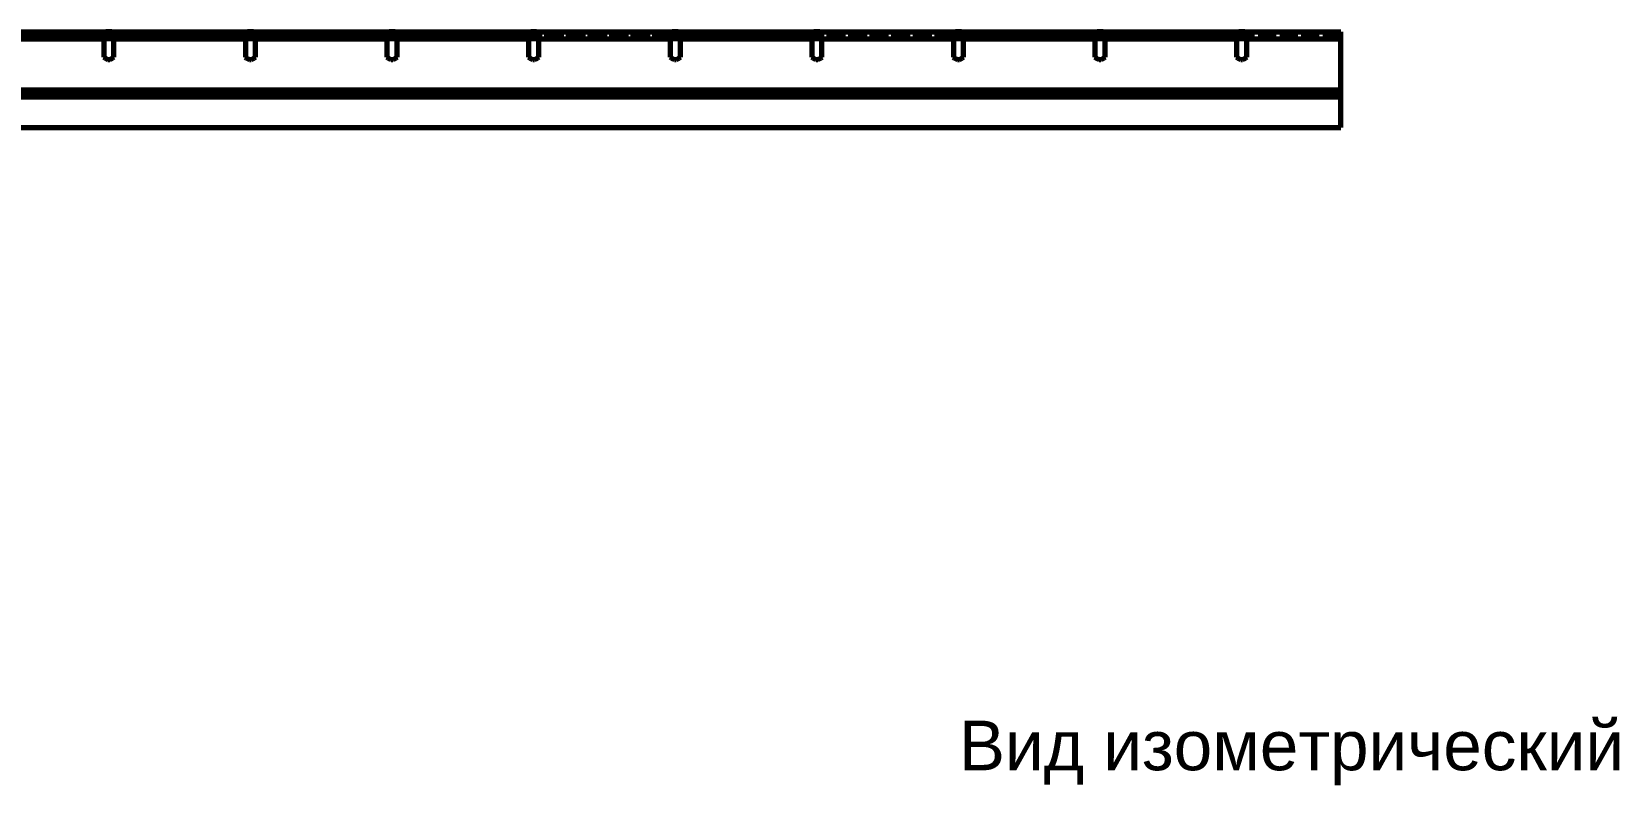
# Model space of a CAD drawing. Header units: millimetres. Extents: x 0 to 420, y 0 to 297.
# Drawn here: x 146.6 to 258.7, y 169.5 to 222.7 of the extents above; entities that cross this region are included whole.
import ezdxf
from ezdxf.enums import TextEntityAlignment as Align

# ---------------------------------------------------------------- set-up
doc = ezdxf.new("R2010")
doc.units = ezdxf.units.MM
doc.linetypes.add('DASHED', pattern=[1.524, 1.27, -0.254])
doc.styles.add('GOST', font='Arial')

msp = doc.modelspace()

# ---------------------------------------------------------------- linework, layer by layer
at = {"color": 5, "linetype": 'DASHED', "lineweight": 35}
for p, q in [((65, 222.7), (239, 222.7)), ((239, 222.45), (65, 222.45)), ((151.64, 222.45), (142.36, 222.45)), ((151.64, 222.45), (151.64, 222.7)), ((151.64, 222.44), (151.64, 222.45)), ((151.64, 222.45), (151.64, 222.45)), ((151.64, 222.43), (151.64, 222.44)), ((151.64, 222.44), (151.64, 222.44)), ((151.64, 222.41), (151.64, 222.43)), ((151.64, 222.4), (151.64, 222.41)), ((151.64, 222.38), (151.64, 222.4)), ((151.64, 222.36), (151.64, 222.38)), ((151.64, 222.33), (151.64, 222.36)), ((151.64, 222.31), (151.64, 222.33)), ((151.64, 222.28), (151.64, 222.31)), ((151.64, 222.26), (151.64, 222.28)), ((151.64, 222.23), (151.64, 222.26)), ((151.64, 222.2), (151.64, 222.23)), ((151.64, 220.9), (151.64, 222.2)), ((152.36, 222.7), (152.36, 222.45)), ((152.36, 222.45), (152.36, 222.45)), ((152.36, 222.45), (152.36, 222.44)), ((161.64, 222.45), (152.36, 222.45)), ((152.36, 222.44), (152.36, 222.44)), ((152.36, 222.44), (152.36, 222.43)), ((152.36, 222.43), (152.36, 222.41)), ((152.36, 222.41), (152.36, 222.4)), ((152.36, 222.4), (152.36, 222.38)), ((152.36, 222.38), (152.36, 222.36)), ((152.36, 222.36), (152.36, 222.33)), ((152.36, 222.33), (152.36, 222.31)), ((152.36, 222.31), (152.36, 222.28)), ((152.36, 222.28), (152.36, 222.26)), ((152.36, 222.26), (152.36, 222.23)), ((152.36, 222.23), (152.36, 222.2)), ((152.36, 222.2), (152.36, 220.9)), ((161.64, 222.45), (161.64, 222.7)), ((161.64, 222.44), (161.64, 222.45)), ((161.64, 222.45), (161.64, 222.45)), ((161.64, 222.43), (161.64, 222.44)), ((161.64, 222.44), (161.64, 222.44)), ((161.64, 222.41), (161.64, 222.43)), ((161.64, 222.4), (161.64, 222.41)), ((161.64, 222.38), (161.64, 222.4)), ((161.64, 222.36), (161.64, 222.38)), ((161.64, 222.33), (161.64, 222.36)), ((161.64, 222.31), (161.64, 222.33)), ((161.64, 222.28), (161.64, 222.31)), ((161.64, 222.26), (161.64, 222.28)), ((161.64, 222.23), (161.64, 222.26)), ((161.64, 222.2), (161.64, 222.23)), ((161.64, 220.9), (161.64, 222.2)), ((162.36, 222.7), (162.36, 222.45)), ((162.36, 222.45), (162.36, 222.45)), ((162.36, 222.45), (162.36, 222.44)), ((171.64, 222.45), (162.36, 222.45)), ((162.36, 222.44), (162.36, 222.44)), ((162.36, 222.44), (162.36, 222.43)), ((162.36, 222.43), (162.36, 222.41)), ((162.36, 222.41), (162.36, 222.4)), ((162.36, 222.4), (162.36, 222.38)), ((162.36, 222.38), (162.36, 222.36)), ((162.36, 222.36), (162.36, 222.33)), ((162.36, 222.33), (162.36, 222.31)), ((162.36, 222.31), (162.36, 222.28)), ((162.36, 222.28), (162.36, 222.26)), ((162.36, 222.26), (162.36, 222.23)), ((162.36, 222.23), (162.36, 222.2)), ((162.36, 222.2), (162.36, 220.9)), ((171.64, 222.45), (171.64, 222.7)), ((171.64, 222.44), (171.64, 222.45)), ((171.64, 222.45), (171.64, 222.45)), ((171.64, 222.43), (171.64, 222.44)), ((171.64, 222.44), (171.64, 222.44)), ((171.64, 222.41), (171.64, 222.43)), ((171.64, 222.4), (171.64, 222.41)), ((171.64, 222.38), (171.64, 222.4)), ((171.64, 222.36), (171.64, 222.38)), ((171.64, 222.33), (171.64, 222.36)), ((171.64, 222.31), (171.64, 222.33)), ((171.64, 222.28), (171.64, 222.31)), ((171.64, 222.26), (171.64, 222.28)), ((171.64, 222.23), (171.64, 222.26)), ((171.64, 222.2), (171.64, 222.23)), ((171.64, 220.9), (171.64, 222.2)), ((172.36, 222.7), (172.36, 222.45)), ((172.36, 222.45), (172.36, 222.45)), ((172.36, 222.45), (172.36, 222.44)), ((181.64, 222.45), (172.36, 222.45)), ((172.36, 222.44), (172.36, 222.44)), ((172.36, 222.44), (172.36, 222.43)), ((172.36, 222.43), (172.36, 222.41)), ((172.36, 222.41), (172.36, 222.4)), ((172.36, 222.4), (172.36, 222.38)), ((172.36, 222.38), (172.36, 222.36)), ((172.36, 222.36), (172.36, 222.33)), ((172.36, 222.33), (172.36, 222.31)), ((172.36, 222.31), (172.36, 222.28)), ((172.36, 222.28), (172.36, 222.26)), ((172.36, 222.26), (172.36, 222.23)), ((172.36, 222.23), (172.36, 222.2)), ((172.36, 222.2), (172.36, 220.9)), ((181.64, 222.45), (181.64, 222.7)), ((181.64, 222.44), (181.64, 222.45)), ((181.64, 222.45), (181.64, 222.45)), ((181.64, 222.43), (181.64, 222.44)), ((181.64, 222.44), (181.64, 222.44)), ((181.64, 222.41), (181.64, 222.43)), ((181.64, 222.4), (181.64, 222.41)), ((181.64, 222.38), (181.64, 222.4)), ((181.64, 222.36), (181.64, 222.38)), ((181.64, 222.33), (181.64, 222.36)), ((181.64, 222.31), (181.64, 222.33)), ((181.64, 222.28), (181.64, 222.31)), ((181.64, 222.26), (181.64, 222.28)), ((181.64, 222.23), (181.64, 222.26)), ((181.64, 222.2), (181.64, 222.23)), ((181.64, 220.9), (181.64, 222.2)), ((182.36, 222.7), (182.36, 222.45)), ((182.36, 222.45), (182.36, 222.45)), ((182.36, 222.45), (182.36, 222.44)), ((191.64, 222.45), (182.36, 222.45)), ((182.36, 222.44), (182.36, 222.44)), ((182.36, 222.44), (182.36, 222.43)), ((182.36, 222.43), (182.36, 222.41)), ((182.36, 222.41), (182.36, 222.4)), ((182.36, 222.4), (182.36, 222.38)), ((182.36, 222.38), (182.36, 222.36)), ((182.36, 222.36), (182.36, 222.33)), ((182.36, 222.33), (182.36, 222.31)), ((182.36, 222.31), (182.36, 222.28)), ((182.36, 222.28), (182.36, 222.26)), ((182.36, 222.26), (182.36, 222.23)), ((182.36, 222.23), (182.36, 222.2)), ((182.36, 222.2), (182.36, 220.9)), ((191.64, 222.45), (191.64, 222.7)), ((191.64, 222.44), (191.64, 222.45)), ((191.64, 222.45), (191.64, 222.45)), ((191.64, 222.43), (191.64, 222.44)), ((191.64, 222.44), (191.64, 222.44)), ((191.64, 222.41), (191.64, 222.43)), ((191.64, 222.4), (191.64, 222.41)), ((191.64, 222.38), (191.64, 222.4)), ((191.64, 222.36), (191.64, 222.38)), ((191.64, 222.33), (191.64, 222.36)), ((191.64, 222.31), (191.64, 222.33)), ((191.64, 222.28), (191.64, 222.31)), ((191.64, 222.26), (191.64, 222.28)), ((191.64, 222.23), (191.64, 222.26)), ((191.64, 222.2), (191.64, 222.23)), ((191.64, 220.9), (191.64, 222.2)), ((192.36, 222.7), (192.36, 222.45)), ((192.36, 222.45), (192.36, 222.45)), ((192.36, 222.45), (192.36, 222.44)), ((201.64, 222.45), (192.36, 222.45)), ((192.36, 222.44), (192.36, 222.44)), ((192.36, 222.44), (192.36, 222.43)), ((192.36, 222.43), (192.36, 222.41)), ((192.36, 222.41), (192.36, 222.4)), ((192.36, 222.4), (192.36, 222.38)), ((192.36, 222.38), (192.36, 222.36)), ((192.36, 222.36), (192.36, 222.33)), ((192.36, 222.33), (192.36, 222.31)), ((192.36, 222.31), (192.36, 222.28)), ((192.36, 222.28), (192.36, 222.26)), ((192.36, 222.26), (192.36, 222.23)), ((192.36, 222.23), (192.36, 222.2)), ((192.36, 222.2), (192.36, 220.9)), ((201.64, 222.45), (201.64, 222.7)), ((201.64, 222.44), (201.64, 222.45)), ((201.64, 222.45), (201.64, 222.45)), ((201.64, 222.43), (201.64, 222.44)), ((201.64, 222.44), (201.64, 222.44)), ((201.64, 222.41), (201.64, 222.43)), ((201.64, 222.4), (201.64, 222.41)), ((201.64, 222.38), (201.64, 222.4)), ((201.64, 222.36), (201.64, 222.38)), ((201.64, 222.33), (201.64, 222.36)), ((201.64, 222.31), (201.64, 222.33)), ((201.64, 222.28), (201.64, 222.31)), ((201.64, 222.26), (201.64, 222.28)), ((201.64, 222.23), (201.64, 222.26)), ((201.64, 222.2), (201.64, 222.23)), ((201.64, 220.9), (201.64, 222.2)), ((202.36, 222.7), (202.36, 222.45)), ((202.36, 222.45), (202.36, 222.45)), ((202.36, 222.45), (202.36, 222.44)), ((211.64, 222.45), (202.36, 222.45)), ((202.36, 222.44), (202.36, 222.44)), ((202.36, 222.44), (202.36, 222.43)), ((202.36, 222.43), (202.36, 222.41)), ((202.36, 222.41), (202.36, 222.4)), ((202.36, 222.4), (202.36, 222.38)), ((202.36, 222.38), (202.36, 222.36)), ((202.36, 222.36), (202.36, 222.33)), ((202.36, 222.33), (202.36, 222.31)), ((202.36, 222.31), (202.36, 222.28)), ((202.36, 222.28), (202.36, 222.26)), ((202.36, 222.26), (202.36, 222.23)), ((202.36, 222.23), (202.36, 222.2)), ((202.36, 222.2), (202.36, 220.9)), ((211.64, 222.45), (211.64, 222.7)), ((211.64, 222.44), (211.64, 222.45)), ((211.64, 222.45), (211.64, 222.45)), ((211.64, 222.43), (211.64, 222.44)), ((211.64, 222.44), (211.64, 222.44)), ((211.64, 222.41), (211.64, 222.43)), ((211.64, 222.4), (211.64, 222.41)), ((211.64, 222.38), (211.64, 222.4)), ((211.64, 222.36), (211.64, 222.38)), ((211.64, 222.33), (211.64, 222.36)), ((211.64, 222.31), (211.64, 222.33)), ((211.64, 222.28), (211.64, 222.31)), ((211.64, 222.26), (211.64, 222.28)), ((211.64, 222.23), (211.64, 222.26)), ((211.64, 222.2), (211.64, 222.23)), ((211.64, 220.9), (211.64, 222.2)), ((212.36, 222.7), (212.36, 222.45)), ((212.36, 222.45), (212.36, 222.45)), ((212.36, 222.45), (212.36, 222.44)), ((221.64, 222.45), (212.36, 222.45)), ((212.36, 222.44), (212.36, 222.44)), ((212.36, 222.44), (212.36, 222.43)), ((212.36, 222.43), (212.36, 222.41)), ((212.36, 222.41), (212.36, 222.4)), ((212.36, 222.4), (212.36, 222.38)), ((212.36, 222.38), (212.36, 222.36)), ((212.36, 222.36), (212.36, 222.33)), ((212.36, 222.33), (212.36, 222.31)), ((212.36, 222.31), (212.36, 222.28)), ((212.36, 222.28), (212.36, 222.26)), ((212.36, 222.26), (212.36, 222.23)), ((212.36, 222.23), (212.36, 222.2)), ((212.36, 222.2), (212.36, 220.9)), ((221.64, 222.45), (221.64, 222.7)), ((221.64, 222.44), (221.64, 222.45)), ((221.64, 222.45), (221.64, 222.45)), ((221.64, 222.43), (221.64, 222.44)), ((221.64, 222.44), (221.64, 222.44)), ((221.64, 222.41), (221.64, 222.43)), ((221.64, 222.4), (221.64, 222.41)), ((221.64, 222.38), (221.64, 222.4)), ((221.64, 222.36), (221.64, 222.38)), ((221.64, 222.33), (221.64, 222.36)), ((221.64, 222.31), (221.64, 222.33)), ((221.64, 222.28), (221.64, 222.31)), ((221.64, 222.26), (221.64, 222.28)), ((221.64, 222.23), (221.64, 222.26)), ((221.64, 222.2), (221.64, 222.23)), ((221.64, 220.9), (221.64, 222.2)), ((222.36, 222.7), (222.36, 222.45)), ((222.36, 222.45), (222.36, 222.45)), ((222.36, 222.45), (222.36, 222.44)), ((231.64, 222.45), (222.36, 222.45)), ((222.36, 222.44), (222.36, 222.44)), ((222.36, 222.44), (222.36, 222.43)), ((222.36, 222.43), (222.36, 222.41)), ((222.36, 222.41), (222.36, 222.4)), ((222.36, 222.4), (222.36, 222.38)), ((222.36, 222.38), (222.36, 222.36)), ((222.36, 222.36), (222.36, 222.33)), ((222.36, 222.33), (222.36, 222.31)), ((222.36, 222.31), (222.36, 222.28)), ((222.36, 222.28), (222.36, 222.26)), ((222.36, 222.26), (222.36, 222.23)), ((222.36, 222.23), (222.36, 222.2)), ((222.36, 222.2), (222.36, 220.9)), ((231.64, 222.45), (231.64, 222.7)), ((231.64, 222.44), (231.64, 222.45)), ((231.64, 222.45), (231.64, 222.45)), ((231.64, 222.43), (231.64, 222.44)), ((231.64, 222.44), (231.64, 222.44)), ((231.64, 222.41), (231.64, 222.43)), ((231.64, 222.4), (231.64, 222.41)), ((231.64, 222.38), (231.64, 222.4)), ((231.64, 222.36), (231.64, 222.38)), ((231.64, 222.33), (231.64, 222.36)), ((231.64, 222.31), (231.64, 222.33)), ((231.64, 222.28), (231.64, 222.31)), ((231.64, 222.26), (231.64, 222.28)), ((231.64, 222.23), (231.64, 222.26)), ((231.64, 222.2), (231.64, 222.23)), ((231.64, 220.9), (231.64, 222.2)), ((232.36, 222.7), (232.36, 222.45)), ((239, 222.45), (232.36, 222.45)), ((232.36, 222.45), (232.36, 222.45)), ((232.36, 222.45), (232.36, 222.44)), ((232.36, 222.44), (232.36, 222.44)), ((232.36, 222.44), (232.36, 222.43)), ((232.36, 222.43), (232.36, 222.41)), ((232.36, 222.41), (232.36, 222.4)), ((232.36, 222.4), (232.36, 222.38)), ((232.36, 222.38), (232.36, 222.36)), ((232.36, 222.36), (232.36, 222.33)), ((232.36, 222.33), (232.36, 222.31)), ((232.36, 222.31), (232.36, 222.28)), ((232.36, 222.28), (232.36, 222.26)), ((232.36, 222.26), (232.36, 222.23)), ((232.36, 222.23), (232.36, 222.2)), ((232.36, 222.2), (232.36, 220.9)), ((239, 222.7), (239, 222.45)), ((239, 222.7), (239, 222.45)), ((239, 222.7), (239, 222.7)), ((239, 222.7), (239, 222.69)), ((239, 222.69), (239, 222.67)), ((239, 222.67), (239, 222.65)), ((239, 222.65), (239, 222.62)), ((239, 222.62), (239, 222.59)), ((239, 222.59), (239, 222.55)), ((239, 222.55), (239, 222.51)), ((239, 222.51), (239, 222.47)), ((239, 222.47), (239, 222.42)), ((239, 222.45), (239, 222.45)), ((239, 222.45), (239, 222.44)), ((239, 222.44), (239, 222.45)), ((239, 222.45), (239, 222.45)), ((239, 222.44), (239, 222.44)), ((239, 222.44), (239, 222.43)), ((239, 222.43), (239, 222.44)), ((239, 222.44), (239, 222.44)), ((239, 222.43), (239, 222.41)), ((239, 222.41), (239, 222.43)), ((239, 222.42), (239, 222.37)), ((239, 222.41), (239, 222.4)), ((239, 222.4), (239, 222.41)), ((239, 222.4), (239, 222.38)), ((239, 222.38), (239, 222.4)), ((239, 222.38), (239, 222.36)), ((239, 222.36), (239, 222.38)), ((239, 222.37), (239, 222.31)), ((239, 222.36), (239, 222.33)), ((239, 222.33), (239, 222.36)), ((239, 222.33), (239, 222.31)), ((239, 222.31), (239, 222.33)), ((239, 222.31), (239, 222.28)), ((239, 222.28), (239, 222.31)), ((239, 222.31), (239, 222.26)), ((239, 222.28), (239, 222.26)), ((239, 222.26), (239, 222.28)), ((239, 222.26), (239, 222.23)), ((239, 222.23), (239, 222.26)), ((239, 222.26), (239, 222.2)), ((239, 222.23), (239, 222.2)), ((239, 222.2), (239, 222.23)), ((239, 222.2), (239, 218.6)), ((239, 222.2), (239, 215.95)), ((239, 218.1), (239, 222.2)), ((151.73, 220.83), (151.64, 220.9)), ((152.36, 220.9), (152.27, 220.83)), ((161.73, 220.83), (161.64, 220.9)), ((162.36, 220.9), (162.27, 220.83)), ((171.73, 220.83), (171.64, 220.9)), ((172.36, 220.9), (172.27, 220.83)), ((181.73, 220.83), (181.64, 220.9)), ((182.36, 220.9), (182.27, 220.83)), ((191.73, 220.83), (191.64, 220.9)), ((192.36, 220.9), (192.27, 220.83)), ((201.73, 220.83), (201.64, 220.9)), ((202.36, 220.9), (202.27, 220.83)), ((211.73, 220.83), (211.64, 220.9)), ((212.36, 220.9), (212.27, 220.83)), ((221.73, 220.83), (221.64, 220.9)), ((222.36, 220.9), (222.27, 220.83)), ((231.73, 220.83), (231.64, 220.9)), ((232.36, 220.9), (232.27, 220.83)), ((151.83, 220.78), (151.73, 220.83)), ((151.94, 220.75), (151.83, 220.78)), ((152.06, 220.75), (151.94, 220.75)), ((152.17, 220.78), (152.06, 220.75)), ((152.27, 220.83), (152.17, 220.78)), ((161.83, 220.78), (161.73, 220.83)), ((161.94, 220.75), (161.83, 220.78)), ((162.06, 220.75), (161.94, 220.75)), ((162.17, 220.78), (162.06, 220.75)), ((162.27, 220.83), (162.17, 220.78)), ((171.83, 220.78), (171.73, 220.83)), ((171.94, 220.75), (171.83, 220.78)), ((172.06, 220.75), (171.94, 220.75)), ((172.17, 220.78), (172.06, 220.75)), ((172.27, 220.83), (172.17, 220.78)), ((181.83, 220.78), (181.73, 220.83)), ((181.94, 220.75), (181.83, 220.78)), ((182.06, 220.75), (181.94, 220.75)), ((182.17, 220.78), (182.06, 220.75)), ((182.27, 220.83), (182.17, 220.78)), ((191.83, 220.78), (191.73, 220.83)), ((191.94, 220.75), (191.83, 220.78)), ((192.06, 220.75), (191.94, 220.75)), ((192.17, 220.78), (192.06, 220.75)), ((192.27, 220.83), (192.17, 220.78)), ((201.83, 220.78), (201.73, 220.83)), ((201.94, 220.75), (201.83, 220.78)), ((202.06, 220.75), (201.94, 220.75)), ((202.17, 220.78), (202.06, 220.75)), ((202.27, 220.83), (202.17, 220.78)), ((211.83, 220.78), (211.73, 220.83)), ((211.94, 220.75), (211.83, 220.78)), ((212.06, 220.75), (211.94, 220.75)), ((212.17, 220.78), (212.06, 220.75)), ((212.27, 220.83), (212.17, 220.78)), ((221.83, 220.78), (221.73, 220.83)), ((221.94, 220.75), (221.83, 220.78)), ((222.06, 220.75), (221.94, 220.75)), ((222.17, 220.78), (222.06, 220.75)), ((222.27, 220.83), (222.17, 220.78)), ((231.83, 220.78), (231.73, 220.83)), ((231.94, 220.75), (231.83, 220.78)), ((232.06, 220.75), (231.94, 220.75)), ((232.17, 220.78), (232.06, 220.75)), ((232.27, 220.83), (232.17, 220.78)), ((239, 218.35), (65, 218.35)), ((65, 218.35), (239, 218.35)), ((65, 218.1), (239, 218.1)), ((239, 218.6), (239, 218.57)), ((239, 218.57), (239, 218.54)), ((239, 218.54), (239, 218.52)), ((239, 218.52), (239, 218.49)), ((239, 218.49), (239, 218.47)), ((239, 218.47), (239, 218.44)), ((239, 218.44), (239, 218.42)), ((239, 218.42), (239, 218.4)), ((239, 218.4), (239, 218.39)), ((239, 218.39), (239, 218.37)), ((239, 218.37), (239, 218.36)), ((239, 218.36), (239, 218.36)), ((239, 218.36), (239, 218.35)), ((239, 218.35), (239, 218.35)), ((239, 218.1), (239, 218.35)), ((239, 218.35), (239, 218.1)), ((239, 215.95), (65, 215.95))]:
    msp.add_line(p, q, dxfattribs=at)
at = {"color": 1, "lineweight": 70}
for p, q in [((142.36, 222.7), (151.64, 222.7)), ((142.36, 222.2), (151.64, 222.2)), ((151.64, 222.7), (151.64, 222.7)), ((151.64, 222.7), (151.64, 222.7)), ((151.64, 222.7), (151.65, 222.7)), ((151.64, 222.7), (151.64, 222.7)), ((151.64, 222.7), (151.64, 222.69)), ((151.64, 222.69), (151.64, 222.67)), ((151.64, 222.67), (151.64, 222.65)), ((151.64, 222.65), (151.64, 222.62)), ((151.64, 222.62), (151.64, 222.59)), ((151.64, 222.59), (151.64, 222.55)), ((151.64, 222.55), (151.64, 222.51)), ((151.64, 222.51), (151.64, 222.47)), ((151.64, 222.47), (151.64, 222.42)), ((151.65, 222.45), (151.64, 222.45)), ((151.64, 222.45), (151.64, 222.45)), ((151.64, 222.45), (151.64, 222.45)), ((151.64, 222.42), (151.64, 222.37)), ((151.64, 222.37), (151.64, 222.31)), ((151.64, 222.31), (151.64, 222.26)), ((151.64, 222.26), (151.64, 222.2)), ((151.64, 222.2), (151.64, 220.9)), ((152.36, 222.2), (151.64, 222.2)), ((151.65, 222.7), (151.65, 222.7)), ((151.65, 222.7), (151.66, 222.7)), ((151.66, 222.45), (151.65, 222.45)), ((151.65, 222.45), (151.65, 222.45)), ((151.66, 222.7), (151.67, 222.7)), ((151.67, 222.45), (151.66, 222.45)), ((151.67, 222.7), (151.68, 222.7)), ((151.68, 222.45), (151.67, 222.45)), ((151.68, 222.7), (151.7, 222.7)), ((151.7, 222.45), (151.68, 222.45)), ((151.7, 222.7), (151.71, 222.7)), ((151.71, 222.45), (151.7, 222.45)), ((151.71, 222.7), (151.72, 222.7)), ((151.72, 222.45), (151.71, 222.45)), ((151.72, 222.7), (151.74, 222.7)), ((151.74, 222.45), (151.72, 222.45)), ((151.74, 222.7), (151.76, 222.7)), ((151.76, 222.45), (151.74, 222.45)), ((151.76, 222.7), (151.77, 222.7)), ((151.77, 222.45), (151.76, 222.45)), ((151.77, 222.7), (151.79, 222.7)), ((151.79, 222.45), (151.77, 222.45)), ((152.21, 222.7), (151.79, 222.7)), ((151.79, 222.7), (151.79, 222.45)), ((151.79, 222.45), (152.21, 222.45)), ((152.21, 222.7), (152.23, 222.7)), ((152.21, 222.45), (152.21, 222.7)), ((152.23, 222.45), (152.21, 222.45)), ((152.23, 222.7), (152.24, 222.7)), ((152.24, 222.45), (152.23, 222.45)), ((152.24, 222.7), (152.26, 222.7)), ((152.26, 222.45), (152.24, 222.45)), ((152.26, 222.7), (152.28, 222.7)), ((152.28, 222.45), (152.26, 222.45)), ((152.28, 222.7), (152.29, 222.7)), ((152.29, 222.45), (152.28, 222.45)), ((152.29, 222.7), (152.3, 222.7)), ((152.3, 222.45), (152.29, 222.45)), ((152.3, 222.7), (152.32, 222.7)), ((152.32, 222.45), (152.3, 222.45)), ((152.32, 222.7), (152.33, 222.7)), ((152.33, 222.45), (152.32, 222.45)), ((152.33, 222.7), (152.34, 222.7)), ((152.34, 222.45), (152.33, 222.45)), ((152.34, 222.7), (152.35, 222.7)), ((152.35, 222.45), (152.34, 222.45)), ((152.35, 222.7), (152.35, 222.7)), ((152.35, 222.7), (152.36, 222.7)), ((152.36, 222.45), (152.35, 222.45)), ((152.35, 222.45), (152.35, 222.45)), ((152.36, 222.7), (152.36, 222.7)), ((152.36, 222.7), (152.36, 222.7)), ((152.36, 222.69), (152.36, 222.7)), ((152.36, 222.7), (152.36, 222.7)), ((152.36, 222.7), (161.64, 222.7)), ((152.36, 222.67), (152.36, 222.69)), ((152.36, 222.65), (152.36, 222.67)), ((152.36, 222.62), (152.36, 222.65)), ((152.36, 222.59), (152.36, 222.62)), ((152.36, 222.55), (152.36, 222.59)), ((152.36, 222.51), (152.36, 222.55)), ((152.36, 222.47), (152.36, 222.51)), ((152.36, 222.42), (152.36, 222.47)), ((152.36, 222.45), (152.36, 222.45)), ((152.36, 222.45), (152.36, 222.45)), ((152.36, 222.37), (152.36, 222.42)), ((152.36, 222.31), (152.36, 222.37)), ((152.36, 222.26), (152.36, 222.31)), ((152.36, 222.2), (152.36, 222.26)), ((152.36, 220.9), (152.36, 222.2)), ((152.36, 222.2), (161.64, 222.2)), ((161.64, 222.7), (161.64, 222.7)), ((161.64, 222.7), (161.64, 222.7)), ((161.64, 222.7), (161.65, 222.7)), ((161.64, 222.7), (161.64, 222.7)), ((161.64, 222.7), (161.64, 222.69)), ((161.64, 222.69), (161.64, 222.67)), ((161.64, 222.67), (161.64, 222.65)), ((161.64, 222.65), (161.64, 222.62)), ((161.64, 222.62), (161.64, 222.59)), ((161.64, 222.59), (161.64, 222.55)), ((161.64, 222.55), (161.64, 222.51)), ((161.64, 222.51), (161.64, 222.47)), ((161.64, 222.47), (161.64, 222.42)), ((161.65, 222.45), (161.64, 222.45)), ((161.64, 222.45), (161.64, 222.45)), ((161.64, 222.45), (161.64, 222.45)), ((161.64, 222.42), (161.64, 222.37)), ((161.64, 222.37), (161.64, 222.31)), ((161.64, 222.31), (161.64, 222.26)), ((161.64, 222.26), (161.64, 222.2)), ((161.64, 222.2), (161.64, 220.9)), ((162.36, 222.2), (161.64, 222.2)), ((161.65, 222.7), (161.65, 222.7)), ((161.65, 222.7), (161.66, 222.7)), ((161.66, 222.45), (161.65, 222.45)), ((161.65, 222.45), (161.65, 222.45)), ((161.66, 222.7), (161.67, 222.7)), ((161.67, 222.45), (161.66, 222.45)), ((161.67, 222.7), (161.68, 222.7)), ((161.68, 222.45), (161.67, 222.45)), ((161.68, 222.7), (161.7, 222.7)), ((161.7, 222.45), (161.68, 222.45)), ((161.7, 222.7), (161.71, 222.7)), ((161.71, 222.45), (161.7, 222.45)), ((161.71, 222.7), (161.72, 222.7)), ((161.72, 222.45), (161.71, 222.45)), ((161.72, 222.7), (161.74, 222.7)), ((161.74, 222.45), (161.72, 222.45)), ((161.74, 222.7), (161.76, 222.7)), ((161.76, 222.45), (161.74, 222.45)), ((161.76, 222.7), (161.77, 222.7)), ((161.77, 222.45), (161.76, 222.45)), ((161.77, 222.7), (161.79, 222.7)), ((161.79, 222.45), (161.77, 222.45)), ((162.21, 222.7), (161.79, 222.7)), ((161.79, 222.7), (161.79, 222.45)), ((161.79, 222.45), (162.21, 222.45)), ((162.21, 222.7), (162.23, 222.7)), ((162.21, 222.45), (162.21, 222.7)), ((162.23, 222.45), (162.21, 222.45)), ((162.23, 222.7), (162.24, 222.7)), ((162.24, 222.45), (162.23, 222.45)), ((162.24, 222.7), (162.26, 222.7)), ((162.26, 222.45), (162.24, 222.45)), ((162.26, 222.7), (162.28, 222.7)), ((162.28, 222.45), (162.26, 222.45)), ((162.28, 222.7), (162.29, 222.7)), ((162.29, 222.45), (162.28, 222.45)), ((162.29, 222.7), (162.3, 222.7)), ((162.3, 222.45), (162.29, 222.45)), ((162.3, 222.7), (162.32, 222.7)), ((162.32, 222.45), (162.3, 222.45)), ((162.32, 222.7), (162.33, 222.7)), ((162.33, 222.45), (162.32, 222.45)), ((162.33, 222.7), (162.34, 222.7)), ((162.34, 222.45), (162.33, 222.45)), ((162.34, 222.7), (162.35, 222.7)), ((162.35, 222.45), (162.34, 222.45)), ((162.35, 222.7), (162.35, 222.7)), ((162.35, 222.7), (162.36, 222.7)), ((162.36, 222.45), (162.35, 222.45)), ((162.35, 222.45), (162.35, 222.45)), ((162.36, 222.7), (162.36, 222.7)), ((162.36, 222.7), (162.36, 222.7)), ((162.36, 222.69), (162.36, 222.7)), ((162.36, 222.7), (162.36, 222.7)), ((162.36, 222.7), (171.64, 222.7)), ((162.36, 222.67), (162.36, 222.69)), ((162.36, 222.65), (162.36, 222.67)), ((162.36, 222.62), (162.36, 222.65)), ((162.36, 222.59), (162.36, 222.62)), ((162.36, 222.55), (162.36, 222.59)), ((162.36, 222.51), (162.36, 222.55)), ((162.36, 222.47), (162.36, 222.51)), ((162.36, 222.42), (162.36, 222.47)), ((162.36, 222.45), (162.36, 222.45)), ((162.36, 222.45), (162.36, 222.45)), ((162.36, 222.37), (162.36, 222.42)), ((162.36, 222.31), (162.36, 222.37)), ((162.36, 222.26), (162.36, 222.31)), ((162.36, 222.2), (162.36, 222.26)), ((162.36, 220.9), (162.36, 222.2)), ((162.36, 222.2), (171.64, 222.2)), ((171.64, 222.7), (171.64, 222.7)), ((171.64, 222.7), (171.64, 222.7)), ((171.64, 222.7), (171.65, 222.7)), ((171.64, 222.7), (171.64, 222.7)), ((171.64, 222.7), (171.64, 222.69)), ((171.64, 222.69), (171.64, 222.67)), ((171.64, 222.67), (171.64, 222.65)), ((171.64, 222.65), (171.64, 222.62)), ((171.64, 222.62), (171.64, 222.59)), ((171.64, 222.59), (171.64, 222.55)), ((171.64, 222.55), (171.64, 222.51)), ((171.64, 222.51), (171.64, 222.47)), ((171.64, 222.47), (171.64, 222.42)), ((171.65, 222.45), (171.64, 222.45)), ((171.64, 222.45), (171.64, 222.45)), ((171.64, 222.45), (171.64, 222.45)), ((171.64, 222.42), (171.64, 222.37)), ((171.64, 222.37), (171.64, 222.31)), ((171.64, 222.31), (171.64, 222.26)), ((171.64, 222.26), (171.64, 222.2)), ((171.64, 222.2), (171.64, 220.9)), ((172.36, 222.2), (171.64, 222.2)), ((171.65, 222.7), (171.65, 222.7)), ((171.65, 222.7), (171.66, 222.7)), ((171.66, 222.45), (171.65, 222.45)), ((171.65, 222.45), (171.65, 222.45)), ((171.66, 222.7), (171.67, 222.7)), ((171.67, 222.45), (171.66, 222.45)), ((171.67, 222.7), (171.68, 222.7)), ((171.68, 222.45), (171.67, 222.45)), ((171.68, 222.7), (171.7, 222.7)), ((171.7, 222.45), (171.68, 222.45)), ((171.7, 222.7), (171.71, 222.7)), ((171.71, 222.45), (171.7, 222.45)), ((171.71, 222.7), (171.72, 222.7)), ((171.72, 222.45), (171.71, 222.45)), ((171.72, 222.7), (171.74, 222.7)), ((171.74, 222.45), (171.72, 222.45)), ((171.74, 222.7), (171.76, 222.7)), ((171.76, 222.45), (171.74, 222.45)), ((171.76, 222.7), (171.77, 222.7)), ((171.77, 222.45), (171.76, 222.45)), ((171.77, 222.7), (171.79, 222.7)), ((171.79, 222.45), (171.77, 222.45)), ((172.21, 222.7), (171.79, 222.7)), ((171.79, 222.7), (171.79, 222.45)), ((171.79, 222.45), (172.21, 222.45)), ((172.21, 222.7), (172.23, 222.7)), ((172.21, 222.45), (172.21, 222.7)), ((172.23, 222.45), (172.21, 222.45)), ((172.23, 222.7), (172.24, 222.7)), ((172.24, 222.45), (172.23, 222.45)), ((172.24, 222.7), (172.26, 222.7)), ((172.26, 222.45), (172.24, 222.45)), ((172.26, 222.7), (172.28, 222.7)), ((172.28, 222.45), (172.26, 222.45)), ((172.28, 222.7), (172.29, 222.7)), ((172.29, 222.45), (172.28, 222.45)), ((172.29, 222.7), (172.3, 222.7)), ((172.3, 222.45), (172.29, 222.45)), ((172.3, 222.7), (172.32, 222.7)), ((172.32, 222.45), (172.3, 222.45)), ((172.32, 222.7), (172.33, 222.7)), ((172.33, 222.45), (172.32, 222.45)), ((172.33, 222.7), (172.34, 222.7)), ((172.34, 222.45), (172.33, 222.45)), ((172.34, 222.7), (172.35, 222.7)), ((172.35, 222.45), (172.34, 222.45)), ((172.35, 222.7), (172.35, 222.7)), ((172.35, 222.7), (172.36, 222.7)), ((172.36, 222.45), (172.35, 222.45)), ((172.35, 222.45), (172.35, 222.45)), ((172.36, 222.7), (172.36, 222.7)), ((172.36, 222.7), (172.36, 222.7)), ((172.36, 222.69), (172.36, 222.7)), ((172.36, 222.7), (172.36, 222.7)), ((172.36, 222.7), (181.64, 222.7)), ((172.36, 222.67), (172.36, 222.69)), ((172.36, 222.65), (172.36, 222.67)), ((172.36, 222.62), (172.36, 222.65)), ((172.36, 222.59), (172.36, 222.62)), ((172.36, 222.55), (172.36, 222.59)), ((172.36, 222.51), (172.36, 222.55)), ((172.36, 222.47), (172.36, 222.51)), ((172.36, 222.42), (172.36, 222.47)), ((172.36, 222.45), (172.36, 222.45)), ((172.36, 222.45), (172.36, 222.45)), ((172.36, 222.37), (172.36, 222.42)), ((172.36, 222.31), (172.36, 222.37)), ((172.36, 222.26), (172.36, 222.31)), ((172.36, 222.2), (172.36, 222.26)), ((172.36, 220.9), (172.36, 222.2)), ((172.36, 222.2), (181.64, 222.2)), ((181.64, 222.7), (181.64, 222.7)), ((181.64, 222.7), (181.64, 222.7)), ((181.64, 222.7), (181.65, 222.7)), ((181.64, 222.7), (181.64, 222.7)), ((181.64, 222.7), (181.64, 222.69)), ((181.64, 222.69), (181.64, 222.67)), ((181.64, 222.67), (181.64, 222.65)), ((181.64, 222.65), (181.64, 222.62)), ((181.64, 222.62), (181.64, 222.59)), ((181.64, 222.59), (181.64, 222.55)), ((181.64, 222.55), (181.64, 222.51)), ((181.64, 222.51), (181.64, 222.47)), ((181.64, 222.47), (181.64, 222.42)), ((181.65, 222.45), (181.64, 222.45)), ((181.64, 222.45), (181.64, 222.45)), ((181.64, 222.45), (181.64, 222.45)), ((181.64, 222.42), (181.64, 222.37)), ((181.64, 222.37), (181.64, 222.31)), ((181.64, 222.31), (181.64, 222.26)), ((181.64, 222.26), (181.64, 222.2)), ((181.64, 222.2), (181.64, 220.9)), ((182.36, 222.2), (181.64, 222.2)), ((181.65, 222.7), (181.65, 222.7)), ((181.65, 222.7), (181.66, 222.7)), ((181.66, 222.45), (181.65, 222.45)), ((181.65, 222.45), (181.65, 222.45)), ((181.66, 222.7), (181.67, 222.7)), ((181.67, 222.45), (181.66, 222.45)), ((181.67, 222.7), (181.68, 222.7)), ((181.68, 222.45), (181.67, 222.45)), ((181.68, 222.7), (181.7, 222.7)), ((181.7, 222.45), (181.68, 222.45)), ((181.7, 222.7), (181.71, 222.7)), ((181.71, 222.45), (181.7, 222.45)), ((181.71, 222.7), (181.72, 222.7)), ((181.72, 222.45), (181.71, 222.45)), ((181.72, 222.7), (181.74, 222.7)), ((181.74, 222.45), (181.72, 222.45)), ((181.74, 222.7), (181.76, 222.7)), ((181.76, 222.45), (181.74, 222.45)), ((181.76, 222.7), (181.77, 222.7)), ((181.77, 222.45), (181.76, 222.45)), ((181.77, 222.7), (181.79, 222.7)), ((181.79, 222.45), (181.77, 222.45)), ((182.21, 222.7), (181.79, 222.7)), ((181.79, 222.7), (181.79, 222.45)), ((181.79, 222.45), (182.21, 222.45)), ((182.21, 222.7), (182.23, 222.7)), ((182.21, 222.45), (182.21, 222.7)), ((182.23, 222.45), (182.21, 222.45)), ((182.23, 222.7), (182.24, 222.7)), ((182.24, 222.45), (182.23, 222.45)), ((182.24, 222.7), (182.26, 222.7)), ((182.26, 222.45), (182.24, 222.45)), ((182.26, 222.7), (182.28, 222.7)), ((182.28, 222.45), (182.26, 222.45)), ((182.28, 222.7), (182.29, 222.7)), ((182.29, 222.45), (182.28, 222.45)), ((182.29, 222.7), (182.3, 222.7)), ((182.3, 222.45), (182.29, 222.45)), ((182.3, 222.7), (182.32, 222.7)), ((182.32, 222.45), (182.3, 222.45)), ((182.32, 222.7), (182.33, 222.7)), ((182.33, 222.45), (182.32, 222.45)), ((182.33, 222.7), (182.34, 222.7)), ((182.34, 222.45), (182.33, 222.45)), ((182.34, 222.7), (182.35, 222.7)), ((182.35, 222.45), (182.34, 222.45)), ((182.35, 222.7), (182.35, 222.7)), ((182.35, 222.7), (182.36, 222.7)), ((182.36, 222.45), (182.35, 222.45)), ((182.35, 222.45), (182.35, 222.45)), ((182.36, 222.7), (182.36, 222.7)), ((182.36, 222.7), (182.36, 222.7)), ((182.36, 222.69), (182.36, 222.7)), ((182.36, 222.7), (182.36, 222.7)), ((182.36, 222.7), (191.64, 222.7)), ((182.36, 222.67), (182.36, 222.69)), ((182.36, 222.65), (182.36, 222.67)), ((182.36, 222.62), (182.36, 222.65)), ((182.36, 222.59), (182.36, 222.62)), ((182.36, 222.55), (182.36, 222.59)), ((182.36, 222.51), (182.36, 222.55)), ((182.36, 222.47), (182.36, 222.51)), ((182.36, 222.42), (182.36, 222.47)), ((182.36, 222.45), (182.36, 222.45)), ((182.36, 222.45), (182.36, 222.45)), ((182.36, 222.37), (182.36, 222.42)), ((182.36, 222.31), (182.36, 222.37)), ((182.36, 222.26), (182.36, 222.31)), ((182.36, 222.2), (182.36, 222.26)), ((182.36, 220.9), (182.36, 222.2)), ((182.36, 222.2), (191.64, 222.2)), ((191.64, 222.7), (191.64, 222.7)), ((191.64, 222.7), (191.64, 222.7)), ((191.64, 222.7), (191.65, 222.7)), ((191.64, 222.7), (191.64, 222.7)), ((191.64, 222.7), (191.64, 222.69)), ((191.64, 222.69), (191.64, 222.67)), ((191.64, 222.67), (191.64, 222.65)), ((191.64, 222.65), (191.64, 222.62)), ((191.64, 222.62), (191.64, 222.59)), ((191.64, 222.59), (191.64, 222.55)), ((191.64, 222.55), (191.64, 222.51)), ((191.64, 222.51), (191.64, 222.47)), ((191.64, 222.47), (191.64, 222.42)), ((191.65, 222.45), (191.64, 222.45)), ((191.64, 222.45), (191.64, 222.45)), ((191.64, 222.45), (191.64, 222.45)), ((191.64, 222.42), (191.64, 222.37)), ((191.64, 222.37), (191.64, 222.31)), ((191.64, 222.31), (191.64, 222.26)), ((191.64, 222.26), (191.64, 222.2)), ((191.64, 222.2), (191.64, 220.9)), ((192.36, 222.2), (191.64, 222.2)), ((191.65, 222.7), (191.65, 222.7)), ((191.65, 222.7), (191.66, 222.7)), ((191.66, 222.45), (191.65, 222.45)), ((191.65, 222.45), (191.65, 222.45)), ((191.66, 222.7), (191.67, 222.7)), ((191.67, 222.45), (191.66, 222.45)), ((191.67, 222.7), (191.68, 222.7)), ((191.68, 222.45), (191.67, 222.45)), ((191.68, 222.7), (191.7, 222.7)), ((191.7, 222.45), (191.68, 222.45)), ((191.7, 222.7), (191.71, 222.7)), ((191.71, 222.45), (191.7, 222.45)), ((191.71, 222.7), (191.72, 222.7)), ((191.72, 222.45), (191.71, 222.45)), ((191.72, 222.7), (191.74, 222.7)), ((191.74, 222.45), (191.72, 222.45)), ((191.74, 222.7), (191.76, 222.7)), ((191.76, 222.45), (191.74, 222.45)), ((191.76, 222.7), (191.77, 222.7)), ((191.77, 222.45), (191.76, 222.45)), ((191.77, 222.7), (191.79, 222.7)), ((191.79, 222.45), (191.77, 222.45)), ((192.21, 222.7), (191.79, 222.7)), ((191.79, 222.7), (191.79, 222.45)), ((191.79, 222.45), (192.21, 222.45)), ((192.21, 222.7), (192.23, 222.7)), ((192.21, 222.45), (192.21, 222.7)), ((192.23, 222.45), (192.21, 222.45)), ((192.23, 222.7), (192.24, 222.7)), ((192.24, 222.45), (192.23, 222.45)), ((192.24, 222.7), (192.26, 222.7)), ((192.26, 222.45), (192.24, 222.45)), ((192.26, 222.7), (192.28, 222.7)), ((192.28, 222.45), (192.26, 222.45)), ((192.28, 222.7), (192.29, 222.7)), ((192.29, 222.45), (192.28, 222.45)), ((192.29, 222.7), (192.3, 222.7)), ((192.3, 222.45), (192.29, 222.45)), ((192.3, 222.7), (192.32, 222.7)), ((192.32, 222.45), (192.3, 222.45)), ((192.32, 222.7), (192.33, 222.7)), ((192.33, 222.45), (192.32, 222.45)), ((192.33, 222.7), (192.34, 222.7)), ((192.34, 222.45), (192.33, 222.45)), ((192.34, 222.7), (192.35, 222.7)), ((192.35, 222.45), (192.34, 222.45)), ((192.35, 222.7), (192.35, 222.7)), ((192.35, 222.7), (192.36, 222.7)), ((192.36, 222.45), (192.35, 222.45)), ((192.35, 222.45), (192.35, 222.45)), ((192.36, 222.7), (192.36, 222.7)), ((192.36, 222.7), (192.36, 222.7)), ((192.36, 222.69), (192.36, 222.7)), ((192.36, 222.7), (192.36, 222.7)), ((192.36, 222.7), (201.64, 222.7)), ((192.36, 222.67), (192.36, 222.69)), ((192.36, 222.65), (192.36, 222.67)), ((192.36, 222.62), (192.36, 222.65)), ((192.36, 222.59), (192.36, 222.62)), ((192.36, 222.55), (192.36, 222.59)), ((192.36, 222.51), (192.36, 222.55)), ((192.36, 222.47), (192.36, 222.51)), ((192.36, 222.42), (192.36, 222.47)), ((192.36, 222.45), (192.36, 222.45)), ((192.36, 222.45), (192.36, 222.45)), ((192.36, 222.37), (192.36, 222.42)), ((192.36, 222.31), (192.36, 222.37)), ((192.36, 222.26), (192.36, 222.31)), ((192.36, 222.2), (192.36, 222.26)), ((192.36, 220.9), (192.36, 222.2)), ((192.36, 222.2), (201.64, 222.2)), ((201.64, 222.7), (201.64, 222.7)), ((201.64, 222.7), (201.64, 222.7)), ((201.64, 222.7), (201.65, 222.7)), ((201.64, 222.7), (201.64, 222.7)), ((201.64, 222.7), (201.64, 222.69)), ((201.64, 222.69), (201.64, 222.67)), ((201.64, 222.67), (201.64, 222.65)), ((201.64, 222.65), (201.64, 222.62)), ((201.64, 222.62), (201.64, 222.59)), ((201.64, 222.59), (201.64, 222.55)), ((201.64, 222.55), (201.64, 222.51)), ((201.64, 222.51), (201.64, 222.47)), ((201.64, 222.47), (201.64, 222.42)), ((201.65, 222.45), (201.64, 222.45)), ((201.64, 222.45), (201.64, 222.45)), ((201.64, 222.45), (201.64, 222.45)), ((201.64, 222.42), (201.64, 222.37)), ((201.64, 222.37), (201.64, 222.31)), ((201.64, 222.31), (201.64, 222.26)), ((201.64, 222.26), (201.64, 222.2)), ((201.64, 222.2), (201.64, 220.9)), ((202.36, 222.2), (201.64, 222.2)), ((201.65, 222.7), (201.65, 222.7)), ((201.65, 222.7), (201.66, 222.7)), ((201.66, 222.45), (201.65, 222.45)), ((201.65, 222.45), (201.65, 222.45)), ((201.66, 222.7), (201.67, 222.7)), ((201.67, 222.45), (201.66, 222.45)), ((201.67, 222.7), (201.68, 222.7)), ((201.68, 222.45), (201.67, 222.45)), ((201.68, 222.7), (201.7, 222.7)), ((201.7, 222.45), (201.68, 222.45)), ((201.7, 222.7), (201.71, 222.7)), ((201.71, 222.45), (201.7, 222.45)), ((201.71, 222.7), (201.72, 222.7)), ((201.72, 222.45), (201.71, 222.45)), ((201.72, 222.7), (201.74, 222.7)), ((201.74, 222.45), (201.72, 222.45)), ((201.74, 222.7), (201.76, 222.7)), ((201.76, 222.45), (201.74, 222.45)), ((201.76, 222.7), (201.77, 222.7)), ((201.77, 222.45), (201.76, 222.45)), ((201.77, 222.7), (201.79, 222.7)), ((201.79, 222.45), (201.77, 222.45)), ((202.21, 222.7), (201.79, 222.7)), ((201.79, 222.7), (201.79, 222.45)), ((201.79, 222.45), (202.21, 222.45)), ((202.21, 222.7), (202.23, 222.7)), ((202.21, 222.45), (202.21, 222.7)), ((202.23, 222.45), (202.21, 222.45)), ((202.23, 222.7), (202.24, 222.7)), ((202.24, 222.45), (202.23, 222.45)), ((202.24, 222.7), (202.26, 222.7)), ((202.26, 222.45), (202.24, 222.45)), ((202.26, 222.7), (202.28, 222.7)), ((202.28, 222.45), (202.26, 222.45)), ((202.28, 222.7), (202.29, 222.7)), ((202.29, 222.45), (202.28, 222.45)), ((202.29, 222.7), (202.3, 222.7)), ((202.3, 222.45), (202.29, 222.45)), ((202.3, 222.7), (202.32, 222.7)), ((202.32, 222.45), (202.3, 222.45)), ((202.32, 222.7), (202.33, 222.7)), ((202.33, 222.45), (202.32, 222.45)), ((202.33, 222.7), (202.34, 222.7)), ((202.34, 222.45), (202.33, 222.45)), ((202.34, 222.7), (202.35, 222.7)), ((202.35, 222.45), (202.34, 222.45)), ((202.35, 222.7), (202.35, 222.7)), ((202.35, 222.7), (202.36, 222.7)), ((202.36, 222.45), (202.35, 222.45)), ((202.35, 222.45), (202.35, 222.45)), ((202.36, 222.7), (202.36, 222.7)), ((202.36, 222.7), (202.36, 222.7)), ((202.36, 222.69), (202.36, 222.7)), ((202.36, 222.7), (202.36, 222.7)), ((202.36, 222.7), (211.64, 222.7)), ((202.36, 222.67), (202.36, 222.69)), ((202.36, 222.65), (202.36, 222.67)), ((202.36, 222.62), (202.36, 222.65)), ((202.36, 222.59), (202.36, 222.62)), ((202.36, 222.55), (202.36, 222.59)), ((202.36, 222.51), (202.36, 222.55)), ((202.36, 222.47), (202.36, 222.51)), ((202.36, 222.42), (202.36, 222.47)), ((202.36, 222.45), (202.36, 222.45)), ((202.36, 222.45), (202.36, 222.45)), ((202.36, 222.37), (202.36, 222.42)), ((202.36, 222.31), (202.36, 222.37)), ((202.36, 222.26), (202.36, 222.31)), ((202.36, 222.2), (202.36, 222.26)), ((202.36, 220.9), (202.36, 222.2)), ((202.36, 222.2), (211.64, 222.2)), ((211.64, 222.7), (211.64, 222.7)), ((211.64, 222.7), (211.64, 222.7)), ((211.64, 222.7), (211.65, 222.7)), ((211.64, 222.7), (211.64, 222.7)), ((211.64, 222.7), (211.64, 222.69)), ((211.64, 222.69), (211.64, 222.67)), ((211.64, 222.67), (211.64, 222.65)), ((211.64, 222.65), (211.64, 222.62)), ((211.64, 222.62), (211.64, 222.59)), ((211.64, 222.59), (211.64, 222.55)), ((211.64, 222.55), (211.64, 222.51)), ((211.64, 222.51), (211.64, 222.47)), ((211.64, 222.47), (211.64, 222.42)), ((211.65, 222.45), (211.64, 222.45)), ((211.64, 222.45), (211.64, 222.45)), ((211.64, 222.45), (211.64, 222.45)), ((211.64, 222.42), (211.64, 222.37)), ((211.64, 222.37), (211.64, 222.31)), ((211.64, 222.31), (211.64, 222.26)), ((211.64, 222.26), (211.64, 222.2)), ((211.64, 222.2), (211.64, 220.9)), ((212.36, 222.2), (211.64, 222.2)), ((211.65, 222.7), (211.65, 222.7)), ((211.65, 222.7), (211.66, 222.7)), ((211.66, 222.45), (211.65, 222.45)), ((211.65, 222.45), (211.65, 222.45)), ((211.66, 222.7), (211.67, 222.7)), ((211.67, 222.45), (211.66, 222.45)), ((211.67, 222.7), (211.68, 222.7)), ((211.68, 222.45), (211.67, 222.45)), ((211.68, 222.7), (211.7, 222.7)), ((211.7, 222.45), (211.68, 222.45)), ((211.7, 222.7), (211.71, 222.7)), ((211.71, 222.45), (211.7, 222.45)), ((211.71, 222.7), (211.72, 222.7)), ((211.72, 222.45), (211.71, 222.45)), ((211.72, 222.7), (211.74, 222.7)), ((211.74, 222.45), (211.72, 222.45)), ((211.74, 222.7), (211.76, 222.7)), ((211.76, 222.45), (211.74, 222.45)), ((211.76, 222.7), (211.77, 222.7)), ((211.77, 222.45), (211.76, 222.45)), ((211.77, 222.7), (211.79, 222.7)), ((211.79, 222.45), (211.77, 222.45)), ((212.21, 222.7), (211.79, 222.7)), ((211.79, 222.7), (211.79, 222.45)), ((211.79, 222.45), (212.21, 222.45)), ((212.21, 222.7), (212.23, 222.7)), ((212.21, 222.45), (212.21, 222.7)), ((212.23, 222.45), (212.21, 222.45)), ((212.23, 222.7), (212.24, 222.7)), ((212.24, 222.45), (212.23, 222.45)), ((212.24, 222.7), (212.26, 222.7)), ((212.26, 222.45), (212.24, 222.45)), ((212.26, 222.7), (212.28, 222.7)), ((212.28, 222.45), (212.26, 222.45)), ((212.28, 222.7), (212.29, 222.7)), ((212.29, 222.45), (212.28, 222.45)), ((212.29, 222.7), (212.3, 222.7)), ((212.3, 222.45), (212.29, 222.45)), ((212.3, 222.7), (212.32, 222.7)), ((212.32, 222.45), (212.3, 222.45)), ((212.32, 222.7), (212.33, 222.7)), ((212.33, 222.45), (212.32, 222.45)), ((212.33, 222.7), (212.34, 222.7)), ((212.34, 222.45), (212.33, 222.45)), ((212.34, 222.7), (212.35, 222.7)), ((212.35, 222.45), (212.34, 222.45)), ((212.35, 222.7), (212.35, 222.7)), ((212.35, 222.7), (212.36, 222.7)), ((212.36, 222.45), (212.35, 222.45)), ((212.35, 222.45), (212.35, 222.45)), ((212.36, 222.7), (212.36, 222.7)), ((212.36, 222.7), (212.36, 222.7)), ((212.36, 222.69), (212.36, 222.7)), ((212.36, 222.7), (212.36, 222.7)), ((212.36, 222.7), (221.64, 222.7)), ((212.36, 222.67), (212.36, 222.69)), ((212.36, 222.65), (212.36, 222.67)), ((212.36, 222.62), (212.36, 222.65)), ((212.36, 222.59), (212.36, 222.62)), ((212.36, 222.55), (212.36, 222.59)), ((212.36, 222.51), (212.36, 222.55)), ((212.36, 222.47), (212.36, 222.51)), ((212.36, 222.42), (212.36, 222.47)), ((212.36, 222.45), (212.36, 222.45)), ((212.36, 222.45), (212.36, 222.45)), ((212.36, 222.37), (212.36, 222.42)), ((212.36, 222.31), (212.36, 222.37)), ((212.36, 222.26), (212.36, 222.31)), ((212.36, 222.2), (212.36, 222.26)), ((212.36, 220.9), (212.36, 222.2)), ((212.36, 222.2), (221.64, 222.2)), ((221.64, 222.7), (221.64, 222.7)), ((221.64, 222.7), (221.64, 222.7)), ((221.64, 222.7), (221.65, 222.7)), ((221.64, 222.7), (221.64, 222.7)), ((221.64, 222.7), (221.64, 222.69)), ((221.64, 222.69), (221.64, 222.67)), ((221.64, 222.67), (221.64, 222.65)), ((221.64, 222.65), (221.64, 222.62)), ((221.64, 222.62), (221.64, 222.59)), ((221.64, 222.59), (221.64, 222.55)), ((221.64, 222.55), (221.64, 222.51)), ((221.64, 222.51), (221.64, 222.47)), ((221.64, 222.47), (221.64, 222.42)), ((221.65, 222.45), (221.64, 222.45)), ((221.64, 222.45), (221.64, 222.45)), ((221.64, 222.45), (221.64, 222.45)), ((221.64, 222.42), (221.64, 222.37)), ((221.64, 222.37), (221.64, 222.31)), ((221.64, 222.31), (221.64, 222.26)), ((221.64, 222.26), (221.64, 222.2)), ((221.64, 222.2), (221.64, 220.9)), ((222.36, 222.2), (221.64, 222.2)), ((221.65, 222.7), (221.65, 222.7)), ((221.65, 222.7), (221.66, 222.7)), ((221.66, 222.45), (221.65, 222.45)), ((221.65, 222.45), (221.65, 222.45)), ((221.66, 222.7), (221.67, 222.7)), ((221.67, 222.45), (221.66, 222.45)), ((221.67, 222.7), (221.68, 222.7)), ((221.68, 222.45), (221.67, 222.45)), ((221.68, 222.7), (221.7, 222.7)), ((221.7, 222.45), (221.68, 222.45)), ((221.7, 222.7), (221.71, 222.7)), ((221.71, 222.45), (221.7, 222.45)), ((221.71, 222.7), (221.72, 222.7)), ((221.72, 222.45), (221.71, 222.45)), ((221.72, 222.7), (221.74, 222.7)), ((221.74, 222.45), (221.72, 222.45)), ((221.74, 222.7), (221.76, 222.7)), ((221.76, 222.45), (221.74, 222.45)), ((221.76, 222.7), (221.77, 222.7)), ((221.77, 222.45), (221.76, 222.45)), ((221.77, 222.7), (221.79, 222.7)), ((221.79, 222.45), (221.77, 222.45)), ((222.21, 222.7), (221.79, 222.7)), ((221.79, 222.7), (221.79, 222.45)), ((221.79, 222.45), (222.21, 222.45)), ((222.21, 222.7), (222.23, 222.7)), ((222.21, 222.45), (222.21, 222.7)), ((222.23, 222.45), (222.21, 222.45)), ((222.23, 222.7), (222.24, 222.7)), ((222.24, 222.45), (222.23, 222.45)), ((222.24, 222.7), (222.26, 222.7)), ((222.26, 222.45), (222.24, 222.45)), ((222.26, 222.7), (222.28, 222.7)), ((222.28, 222.45), (222.26, 222.45)), ((222.28, 222.7), (222.29, 222.7)), ((222.29, 222.45), (222.28, 222.45)), ((222.29, 222.7), (222.3, 222.7)), ((222.3, 222.45), (222.29, 222.45)), ((222.3, 222.7), (222.32, 222.7)), ((222.32, 222.45), (222.3, 222.45)), ((222.32, 222.7), (222.33, 222.7)), ((222.33, 222.45), (222.32, 222.45)), ((222.33, 222.7), (222.34, 222.7)), ((222.34, 222.45), (222.33, 222.45)), ((222.34, 222.7), (222.35, 222.7)), ((222.35, 222.45), (222.34, 222.45)), ((222.35, 222.7), (222.35, 222.7)), ((222.35, 222.7), (222.36, 222.7)), ((222.36, 222.45), (222.35, 222.45)), ((222.35, 222.45), (222.35, 222.45)), ((222.36, 222.7), (222.36, 222.7)), ((222.36, 222.7), (222.36, 222.7)), ((222.36, 222.69), (222.36, 222.7)), ((222.36, 222.7), (222.36, 222.7)), ((222.36, 222.7), (231.64, 222.7)), ((222.36, 222.67), (222.36, 222.69)), ((222.36, 222.65), (222.36, 222.67)), ((222.36, 222.62), (222.36, 222.65)), ((222.36, 222.59), (222.36, 222.62)), ((222.36, 222.55), (222.36, 222.59)), ((222.36, 222.51), (222.36, 222.55)), ((222.36, 222.47), (222.36, 222.51)), ((222.36, 222.42), (222.36, 222.47)), ((222.36, 222.45), (222.36, 222.45)), ((222.36, 222.45), (222.36, 222.45)), ((222.36, 222.37), (222.36, 222.42)), ((222.36, 222.31), (222.36, 222.37)), ((222.36, 222.26), (222.36, 222.31)), ((222.36, 222.2), (222.36, 222.26)), ((222.36, 220.9), (222.36, 222.2)), ((222.36, 222.2), (231.64, 222.2)), ((231.64, 222.7), (231.64, 222.7)), ((231.64, 222.7), (231.64, 222.7)), ((231.64, 222.7), (231.65, 222.7)), ((231.64, 222.7), (231.64, 222.7)), ((231.64, 222.7), (231.64, 222.69)), ((231.64, 222.69), (231.64, 222.67)), ((231.64, 222.67), (231.64, 222.65)), ((231.64, 222.65), (231.64, 222.62)), ((231.64, 222.62), (231.64, 222.59)), ((231.64, 222.59), (231.64, 222.55)), ((231.64, 222.55), (231.64, 222.51)), ((231.64, 222.51), (231.64, 222.47)), ((231.64, 222.47), (231.64, 222.42)), ((231.65, 222.45), (231.64, 222.45)), ((231.64, 222.45), (231.64, 222.45)), ((231.64, 222.45), (231.64, 222.45)), ((231.64, 222.42), (231.64, 222.37)), ((231.64, 222.37), (231.64, 222.31)), ((231.64, 222.31), (231.64, 222.26)), ((231.64, 222.26), (231.64, 222.2)), ((231.64, 222.2), (231.64, 220.9)), ((232.36, 222.2), (231.64, 222.2)), ((231.65, 222.7), (231.65, 222.7)), ((231.65, 222.7), (231.66, 222.7)), ((231.66, 222.45), (231.65, 222.45)), ((231.65, 222.45), (231.65, 222.45)), ((231.66, 222.7), (231.67, 222.7)), ((231.67, 222.45), (231.66, 222.45)), ((231.67, 222.7), (231.68, 222.7)), ((231.68, 222.45), (231.67, 222.45)), ((231.68, 222.7), (231.7, 222.7)), ((231.7, 222.45), (231.68, 222.45)), ((231.7, 222.7), (231.71, 222.7)), ((231.71, 222.45), (231.7, 222.45)), ((231.71, 222.7), (231.72, 222.7)), ((231.72, 222.45), (231.71, 222.45)), ((231.72, 222.7), (231.74, 222.7)), ((231.74, 222.45), (231.72, 222.45)), ((231.74, 222.7), (231.76, 222.7)), ((231.76, 222.45), (231.74, 222.45)), ((231.76, 222.7), (231.77, 222.7)), ((231.77, 222.45), (231.76, 222.45)), ((231.77, 222.7), (231.79, 222.7)), ((231.79, 222.45), (231.77, 222.45)), ((232.21, 222.7), (231.79, 222.7)), ((231.79, 222.7), (231.79, 222.45)), ((231.79, 222.45), (232.21, 222.45)), ((232.21, 222.7), (232.23, 222.7)), ((232.21, 222.45), (232.21, 222.7)), ((232.23, 222.45), (232.21, 222.45)), ((232.23, 222.7), (232.24, 222.7)), ((232.24, 222.45), (232.23, 222.45)), ((232.24, 222.7), (232.26, 222.7)), ((232.26, 222.45), (232.24, 222.45)), ((232.26, 222.7), (232.28, 222.7)), ((232.28, 222.45), (232.26, 222.45)), ((232.28, 222.7), (232.29, 222.7)), ((232.29, 222.45), (232.28, 222.45)), ((232.29, 222.7), (232.3, 222.7)), ((232.3, 222.45), (232.29, 222.45)), ((232.3, 222.7), (232.32, 222.7)), ((232.32, 222.45), (232.3, 222.45)), ((232.32, 222.7), (232.33, 222.7)), ((232.33, 222.45), (232.32, 222.45)), ((232.33, 222.7), (232.34, 222.7)), ((232.34, 222.45), (232.33, 222.45)), ((232.34, 222.7), (232.35, 222.7)), ((232.35, 222.45), (232.34, 222.45)), ((232.35, 222.7), (232.35, 222.7)), ((232.35, 222.7), (232.36, 222.7)), ((232.36, 222.45), (232.35, 222.45)), ((232.35, 222.45), (232.35, 222.45)), ((232.36, 222.7), (239, 222.7)), ((232.36, 222.7), (232.36, 222.7)), ((232.36, 222.7), (232.36, 222.7)), ((232.36, 222.69), (232.36, 222.7)), ((232.36, 222.7), (232.36, 222.7)), ((232.36, 222.67), (232.36, 222.69)), ((232.36, 222.65), (232.36, 222.67)), ((232.36, 222.62), (232.36, 222.65)), ((232.36, 222.59), (232.36, 222.62)), ((232.36, 222.55), (232.36, 222.59)), ((232.36, 222.51), (232.36, 222.55)), ((232.36, 222.47), (232.36, 222.51)), ((232.36, 222.42), (232.36, 222.47)), ((232.36, 222.45), (232.36, 222.45)), ((232.36, 222.45), (232.36, 222.45)), ((232.36, 222.37), (232.36, 222.42)), ((232.36, 222.31), (232.36, 222.37)), ((232.36, 222.26), (232.36, 222.31)), ((232.36, 222.2), (232.36, 222.26)), ((232.36, 220.9), (232.36, 222.2)), ((232.36, 222.2), (239, 222.2)), ((239, 222.69), (239, 222.7)), ((239, 222.7), (239, 222.7)), ((239, 222.67), (239, 222.69)), ((239, 222.65), (239, 222.67)), ((239, 222.62), (239, 222.65)), ((239, 222.59), (239, 222.62)), ((239, 222.55), (239, 222.59)), ((239, 222.51), (239, 222.55)), ((239, 222.47), (239, 222.51)), ((239, 222.42), (239, 222.47)), ((239, 222.37), (239, 222.42)), ((239, 222.31), (239, 222.37)), ((239, 222.26), (239, 222.31)), ((239, 222.2), (239, 222.26)), ((239, 218.6), (239, 222.2)), ((151.64, 220.9), (151.73, 220.83)), ((152.27, 220.83), (152.36, 220.9)), ((161.64, 220.9), (161.73, 220.83)), ((162.27, 220.83), (162.36, 220.9)), ((171.64, 220.9), (171.73, 220.83)), ((172.27, 220.83), (172.36, 220.9)), ((181.64, 220.9), (181.73, 220.83)), ((182.27, 220.83), (182.36, 220.9)), ((191.64, 220.9), (191.73, 220.83)), ((192.27, 220.83), (192.36, 220.9)), ((201.64, 220.9), (201.73, 220.83)), ((202.27, 220.83), (202.36, 220.9)), ((211.64, 220.9), (211.73, 220.83)), ((212.27, 220.83), (212.36, 220.9)), ((221.64, 220.9), (221.73, 220.83)), ((222.27, 220.83), (222.36, 220.9)), ((231.64, 220.9), (231.73, 220.83)), ((232.27, 220.83), (232.36, 220.9)), ((151.73, 220.83), (151.83, 220.78)), ((151.83, 220.78), (151.94, 220.75)), ((151.94, 220.75), (152.06, 220.75)), ((152.06, 220.75), (152.17, 220.78)), ((152.17, 220.78), (152.27, 220.83)), ((161.73, 220.83), (161.83, 220.78)), ((161.83, 220.78), (161.94, 220.75)), ((161.94, 220.75), (162.06, 220.75)), ((162.06, 220.75), (162.17, 220.78)), ((162.17, 220.78), (162.27, 220.83)), ((171.73, 220.83), (171.83, 220.78)), ((171.83, 220.78), (171.94, 220.75)), ((171.94, 220.75), (172.06, 220.75)), ((172.06, 220.75), (172.17, 220.78)), ((172.17, 220.78), (172.27, 220.83)), ((181.73, 220.83), (181.83, 220.78)), ((181.83, 220.78), (181.94, 220.75)), ((181.94, 220.75), (182.06, 220.75)), ((182.06, 220.75), (182.17, 220.78)), ((182.17, 220.78), (182.27, 220.83)), ((191.73, 220.83), (191.83, 220.78)), ((191.83, 220.78), (191.94, 220.75)), ((191.94, 220.75), (192.06, 220.75)), ((192.06, 220.75), (192.17, 220.78)), ((192.17, 220.78), (192.27, 220.83)), ((201.73, 220.83), (201.83, 220.78)), ((201.83, 220.78), (201.94, 220.75)), ((201.94, 220.75), (202.06, 220.75)), ((202.06, 220.75), (202.17, 220.78)), ((202.17, 220.78), (202.27, 220.83)), ((211.73, 220.83), (211.83, 220.78)), ((211.83, 220.78), (211.94, 220.75)), ((211.94, 220.75), (212.06, 220.75)), ((212.06, 220.75), (212.17, 220.78)), ((212.17, 220.78), (212.27, 220.83)), ((221.73, 220.83), (221.83, 220.78)), ((221.83, 220.78), (221.94, 220.75)), ((221.94, 220.75), (222.06, 220.75)), ((222.06, 220.75), (222.17, 220.78)), ((222.17, 220.78), (222.27, 220.83)), ((231.73, 220.83), (231.83, 220.78)), ((231.83, 220.78), (231.94, 220.75)), ((231.94, 220.75), (232.06, 220.75)), ((232.06, 220.75), (232.17, 220.78)), ((232.17, 220.78), (232.27, 220.83)), ((65, 218.6), (239, 218.6)), ((65, 218.1), (239, 218.1)), ((239, 218.54), (239, 218.6)), ((239, 218.49), (239, 218.54)), ((239, 218.43), (239, 218.49)), ((239, 218.38), (239, 218.43)), ((239, 218.33), (239, 218.38)), ((239, 218.29), (239, 218.33)), ((239, 218.25), (239, 218.29)), ((239, 218.21), (239, 218.25)), ((239, 218.18), (239, 218.21)), ((239, 218.15), (239, 218.18)), ((239, 218.13), (239, 218.15)), ((239, 218.11), (239, 218.13)), ((239, 218.1), (239, 218.11)), ((239, 218.1), (239, 218.1)), ((239, 215.95), (239, 218.1)), ((65, 215.95), (239, 215.95))]:
    msp.add_line(p, q, dxfattribs=at)

# ---------------------------------------------------------------- texts
at = {"color": 3, "style": 'GOST'}
msp.add_text('Вид изометрический', height=3.5, dxfattribs=at).set_placement((259, 170.58), align=Align.RIGHT)

doc.saveas('drawing.dxf')
